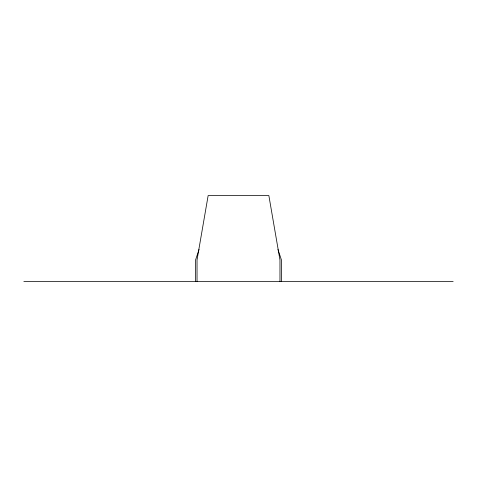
<?xml version="1.0" encoding="UTF-8"?>
<svg xmlns="http://www.w3.org/2000/svg" width="477" height="477" viewBox="0 0 477 477"><rect width="100%" height="100%" fill="white"/><g stroke="black" fill="none" stroke-linecap="round" stroke-linejoin="round"><path stroke-width="0.72" d="M199.07 249.465L195.57 259.965L195.57 281.43M23.85 281.43L453.15 281.43M277.93 249.465L281.43 259.965L281.43 281.43M279.969 281.43L279.969 259.965L268.855 195.57L208.145 195.57L197.031 259.965L197.031 281.43"/></g></svg>
